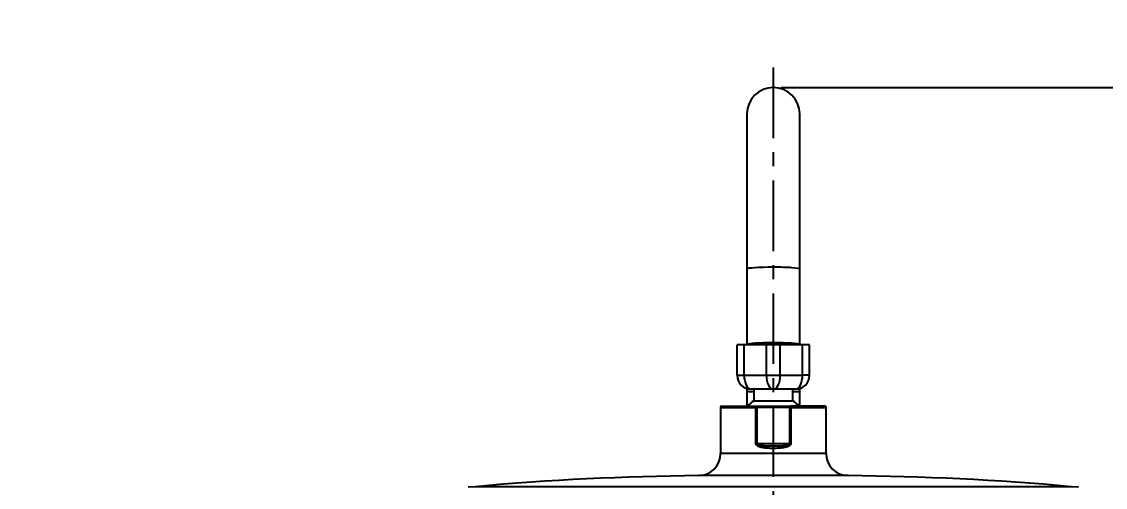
# Model space of a CAD drawing. Header units: millimetres. Extents: x 6110 to 6704, y -2661 to -1821.
# Drawn here: x 6256.8 to 6354.3, y -2063.3 to -2021.5 of the extents above; entities that cross this region are included whole.
import ezdxf

# ---------------------------------------------------------------- set-up
doc = ezdxf.new("R2010")
doc.units = ezdxf.units.MM
doc.header["$LTSCALE"] = 0.1
doc.linetypes.add('CENTERX2', pattern=[101.6, 63.5, -12.7, 12.7, -12.7])
doc.linetypes.add('HIDDEN2', pattern=[4.7625, 3.175, -1.5875])
doc.layers.add('1', color=4, linetype='HIDDEN2', lineweight=13)
doc.layers.add('DIM', color=3, linetype='Continuous', lineweight=9)
doc.layers.add('CENTER', color=1, linetype='CENTERX2')
doc.styles.get("Standard").update_dxf_attribs({"font": 'arial.ttf'})
doc.dimstyles.new('ISO-25', dxfattribs={"dimtxt": 2.5, "dimasz": 2.5, "dimexe": 1.25, "dimexo": 0.625, "dimtad": 1, "dimlfac": 5, "dimtxsty": 'Standard', "dimcen": 2.5, "dimadec": 0, "dimazin": 0, "dimtfac": 1, "dimtmove": 0, "dimatfit": 3, "dimfxl": 0, "dimarcsym": 0})

# ---------------------------------------------------------------- blocks, each defined once
blk = doc.blocks.new('*D85')
at = {"layer": 'Defpoints', "color": 0}
for p in [(6324.46, -2027.378), (6392.692, -2027.378), (6311.704, -2532.542)]:
    blk.add_point(p, dxfattribs=at)
at = {"layer": 'DIM', "color": 0, "lineweight": -2}
for p, q in [((6325.085, -2027.378), (6393.942, -2027.378)), ((6392.692, -2527.542), (6392.692, -2032.378)), ((6312.329, -2532.542), (6393.942, -2532.542))]:
    blk.add_line(p, q, dxfattribs=at)
at = {"layer": 'DIM', "color": 0}
for points in [[(6391.858, -2032.378), (6393.525, -2032.378), (6392.692, -2027.378)], [(6391.858, -2527.542), (6393.525, -2527.542), (6392.692, -2532.542)]]:
    blk.add_solid(points, dxfattribs=at)
at = {"layer": 'DIM', "color": 0, "insert": (6389.062, -2279.96), "char_height": 5, "attachment_point": 5, "rotation": 90}
blk.add_mtext('2020,7', dxfattribs=at)
blk = doc.blocks.new('*D93')
at = {"layer": 'Defpoints', "color": 0}
for p in [(6325.085, -2027.378), (6402.037, -2595.98), (6423.82, -2595.98)]:
    blk.add_point(p, dxfattribs=at)
at = {"layer": 'DIM', "color": 0, "lineweight": -2}
for p, q in [((6325.71, -2027.378), (6425.07, -2027.378)), ((6423.82, -2032.378), (6423.82, -2590.98)), ((6402.662, -2595.98), (6425.07, -2595.98))]:
    blk.add_line(p, q, dxfattribs=at)
at = {"layer": 'DIM', "color": 0}
for points in [[(6422.987, -2032.378), (6424.654, -2032.378), (6423.82, -2027.378)], [(6422.987, -2590.98), (6424.654, -2590.98), (6423.82, -2595.98)]]:
    blk.add_solid(points, dxfattribs=at)
at = {"layer": 'DIM', "color": 0, "insert": (6420.19, -2311.679), "char_height": 5, "attachment_point": 5, "rotation": 90}
blk.add_mtext('2274,4', dxfattribs=at)

msp = doc.modelspace()

# ---------------------------------------------------------------- hatches: boundary and pattern name
at = {"layer": 'DIM'}
h = msp.add_hatch(dxfattribs=at)
h.set_pattern_fill('ANSI31', color=2)
edge = h.paths.add_edge_path()
edge.add_line((6619.617, -2595.98), (6619.617, -1962.206))
edge.add_line((6634.617, -1966.11), (6619.617, -1966.11))
edge.add_line((6634.617, -2610.98), (6634.617, -1966.11))
edge.add_line((6634.617, -2610.98), (6184.457, -2610.98))
edge.add_line((6619.617, -2595.98), (6184.457, -2595.98))
edge.add_line((6184.457, -2610.98), (6184.457, -2595.98))

# ---------------------------------------------------------------- linework, layer by layer
at = {"layer": '1', "color": 7, "linetype": 'Continuous', "lineweight": -3}
for p, q in [((6322.025, -2029.752), (6322.025, -2043.706)), ((6326.775, -2043.706), (6326.775, -2029.752)), ((6322.025, -2043.706), (6322.025, -2050.504)), ((6326.775, -2050.504), (6326.775, -2043.706)), ((6321.775, -2050.51), (6321.15, -2050.51)), ((6321.15, -2053.26), (6321.15, -2050.51)), ((6323.775, -2050.51), (6321.775, -2050.51)), ((6321.775, -2053.26), (6321.775, -2050.51)), ((6322.031, -2050.498), (6322.019, -2050.51)), ((6323.775, -2053.26), (6323.775, -2050.51)), ((6325.025, -2050.51), (6323.775, -2050.51)), ((6327.025, -2050.51), (6325.025, -2050.51)), ((6325.025, -2053.26), (6325.025, -2050.51)), ((6326.781, -2050.51), (6326.769, -2050.498)), ((6327.65, -2050.51), (6327.025, -2050.51)), ((6327.025, -2053.26), (6327.025, -2050.51)), ((6327.65, -2053.26), (6327.65, -2050.51)), ((6321.15, -2053.26), (6321.775, -2053.26)), ((6321.775, -2053.26), (6323.775, -2053.26)), ((6323.775, -2053.26), (6325.025, -2053.26)), ((6325.025, -2053.26), (6327.025, -2053.26)), ((6327.65, -2053.26), (6327.025, -2053.26)), ((6322.025, -2054.453), (6322.025, -2056.031)), ((6322.65, -2054.752), (6322.025, -2054.752)), ((6324.4, -2054.51), (6322.4, -2054.51)), ((6322.65, -2054.51), (6322.65, -2055.557)), ((6326.4, -2054.51), (6324.4, -2054.51)), ((6326.15, -2055.557), (6326.15, -2054.51)), ((6326.775, -2054.752), (6326.15, -2054.752)), ((6326.775, -2056.031), (6326.775, -2054.453)), ((6322.65, -2055.557), (6326.15, -2055.557)), ((6319.65, -2056.155), (6319.65, -2060.291)), ((6319.65, -2056.155), (6322.823, -2056.155)), ((6319.775, -2056.03), (6322.864, -2056.03)), ((6322.906, -2056.155), (6322.823, -2056.155)), ((6322.823, -2059.405), (6322.823, -2056.155)), ((6322.864, -2056.03), (6322.906, -2056.03)), ((6322.906, -2056.03), (6325.894, -2056.03)), ((6322.906, -2056.155), (6322.906, -2056.03)), ((6325.894, -2056.155), (6322.906, -2056.155)), ((6322.906, -2056.155), (6322.906, -2059.405)), ((6325.894, -2056.155), (6325.894, -2056.03)), ((6325.894, -2056.03), (6325.936, -2056.03)), ((6325.977, -2056.155), (6325.894, -2056.155)), ((6325.894, -2059.405), (6325.894, -2056.155)), ((6329.025, -2056.03), (6325.936, -2056.03)), ((6325.977, -2056.155), (6329.15, -2056.155)), ((6325.977, -2056.155), (6325.977, -2059.405)), ((6329.15, -2060.291), (6329.15, -2056.155)), ((6322.906, -2059.405), (6322.823, -2059.405)), ((6322.906, -2059.405), (6325.894, -2059.405)), ((6325.894, -2059.405), (6325.977, -2059.405)), ((6329.15, -2060.291), (6319.65, -2060.291)), ((6331.131, -2062.291), (6317.669, -2062.291)), ((6297.593, -2063.286), (6296.958, -2063.343)), ((6351.207, -2063.286), (6297.593, -2063.286)), ((6351.842, -2063.343), (6351.207, -2063.286))]:
    msp.add_line(p, q, dxfattribs=at)
for centre, radius, start, end in [((6324.4, -2029.752), 2.375, 90, 179.99999), ((6324.4, -2029.752), 2.375, 0.00001, 90), ((6322.4, -2053.26), 1.25, 180, 270), ((6326.4, -2053.26), 1.25, 270, 0), ((6324.4, -2058.146), 3.125, 124.0558, 137.3812), ((6324.4, -2058.146), 3.125, 42.61812, 55.9442), ((6319.775, -2056.155), 0.125, 90, 180), ((6329.025, -2056.155), 0.125, 0, 90), ((6317.65, -2060.291), 2, 270.53484, 0), ((6331.15, -2060.291), 2, 180, 269.46516), ((6320.002, -2312.28), 250, 90.53484, 95.14276), ((6328.798, -2312.28), 250, 84.85724, 89.46516)]:
    msp.add_arc(centre, radius, start, end, dxfattribs=at)
for centre, major_axis, ratio, start_param, end_param in [((6324.4, -2043.706), (-2.375, 0), 0.069756, 4.712389, 6.283185), ((6324.4, -2043.706), (-2.375, 0), 0.069756, 3.141591, 4.712389), ((6324.4, -2050.51), (2.375, 0), 0.069756, 0.069999, 3.071595), ((6324.4, -2050.634), (2.5, 0), 0.069756, 0.796707, 2.344876), ((6322.4, -2053.26), (0, -1.25), 0.5, 4.712389, 6.283185), ((6324.4, -2053.26), (0, -1.25), 0.5, 4.712389, 6.283185), ((6324.4, -2053.26), (0, -1.25), 0.5, 0, 1.570796), ((6326.4, -2053.26), (0, -1.25), 0.5, 0, 1.570796), ((6322.864, -2056.155), (0, -0.125), 0.332029, 3.141593, 4.712389), ((6325.936, -2056.155), (0, 0.125), 0.332029, 4.712389, 6.283185)]:
    msp.add_ellipse(centre, major_axis=major_axis, ratio=ratio, start_param=start_param, end_param=end_param, dxfattribs=at)
for points, knots in [([(6325.977, -2059.405), (6325.977, -2059.406), (6325.977, -2059.408), (6325.977, -2059.411), (6325.977, -2059.414), (6325.977, -2059.417), (6325.976, -2059.42), (6325.976, -2059.423), (6325.976, -2059.426), (6325.975, -2059.428), (6325.975, -2059.431), (6325.974, -2059.434), (6325.974, -2059.437), (6325.973, -2059.44), (6325.973, -2059.443), (6325.972, -2059.446), (6325.971, -2059.449), (6325.97, -2059.452), (6325.969, -2059.455), (6325.968, -2059.458), (6325.967, -2059.461), (6325.966, -2059.464), (6325.965, -2059.467), (6325.964, -2059.47), (6325.963, -2059.473), (6325.962, -2059.475), (6325.961, -2059.478), (6325.959, -2059.481), (6325.958, -2059.484), (6325.956, -2059.487), (6325.955, -2059.49), (6325.953, -2059.493), (6325.952, -2059.496), (6325.95, -2059.499), (6325.948, -2059.501), (6325.946, -2059.504), (6325.941, -2059.513), (6325.93, -2059.528), (6325.913, -2059.549), (6325.893, -2059.568), (6325.866, -2059.591), (6325.831, -2059.615), (6325.787, -2059.641), (6325.737, -2059.666), (6325.69, -2059.686), (6325.645, -2059.702), (6325.606, -2059.715), (6325.565, -2059.727), (6325.523, -2059.739), (6325.462, -2059.754), (6325.377, -2059.771), (6325.238, -2059.794), (6325.057, -2059.816), (6324.844, -2059.831), (6324.623, -2059.839), (6324.424, -2059.841), (6324.246, -2059.84), (6324.1, -2059.837), (6323.956, -2059.83), (6323.813, -2059.821), (6323.669, -2059.807), (6323.539, -2059.79), (6323.423, -2059.771), (6323.328, -2059.752), (6323.248, -2059.732), (6323.18, -2059.711), (6323.125, -2059.691), (6323.081, -2059.674), (6323.049, -2059.659), (6323.02, -2059.645), (6322.994, -2059.631), (6322.971, -2059.617), (6322.95, -2059.602), (6322.93, -2059.587), (6322.911, -2059.572), (6322.895, -2059.556), (6322.88, -2059.54), (6322.866, -2059.524), (6322.857, -2059.511), (6322.851, -2059.501), (6322.848, -2059.495), (6322.845, -2059.489), (6322.842, -2059.483), (6322.839, -2059.477), (6322.836, -2059.471), (6322.834, -2059.465), (6322.832, -2059.459), (6322.83, -2059.453), (6322.828, -2059.447), (6322.827, -2059.441), (6322.826, -2059.435), (6322.825, -2059.429), (6322.824, -2059.423), (6322.823, -2059.417), (6322.823, -2059.411), (6322.823, -2059.407), (6322.823, -2059.405)], [0, 0, 0, 0, 0.000849, 0.001698, 0.002546, 0.003395, 0.004243, 0.005093, 0.005943, 0.006794, 0.007647, 0.008501, 0.009358, 0.010216, 0.011078, 0.011942, 0.01281, 0.013681, 0.014556, 0.015435, 0.016318, 0.017206, 0.018098, 0.018996, 0.019899, 0.020807, 0.021722, 0.022642, 0.023569, 0.024502, 0.025442, 0.026389, 0.027343, 0.028304, 0.029273, 0.03025, 0.031235, 0.038606, 0.046341, 0.054497, 0.063123, 0.077044, 0.092092, 0.108357, 0.125908, 0.137722, 0.149873, 0.162368, 0.175218, 0.18843, 0.217791, 0.250742, 0.310802, 0.375152, 0.434247, 0.500126, 0.544799, 0.586382, 0.624888, 0.668171, 0.709595, 0.749195, 0.782228, 0.811639, 0.83352, 0.85441, 0.874351, 0.885515, 0.895946, 0.905656, 0.913826, 0.92176, 0.929474, 0.936982, 0.943936, 0.950578, 0.956931, 0.963023, 0.968886, 0.970892, 0.972867, 0.974811, 0.976726, 0.978614, 0.980478, 0.982319, 0.98414, 0.985943, 0.98773, 0.989503, 0.991265, 0.993019, 0.994767, 0.996511, 0.998255, 1, 1, 1, 1]), ([(6322.906, -2059.405), (6322.906, -2059.405), (6322.906, -2059.406), (6322.906, -2059.408), (6322.906, -2059.41), (6322.906, -2059.412), (6322.907, -2059.414), (6322.907, -2059.415), (6322.907, -2059.417), (6322.908, -2059.419), (6322.909, -2059.421), (6322.909, -2059.422), (6322.91, -2059.424), (6322.911, -2059.426), (6322.912, -2059.427), (6322.912, -2059.429), (6322.913, -2059.431), (6322.914, -2059.433), (6322.916, -2059.434), (6322.917, -2059.436), (6322.918, -2059.438), (6322.919, -2059.44), (6322.921, -2059.441), (6322.922, -2059.443), (6322.924, -2059.445), (6322.925, -2059.446), (6322.927, -2059.448), (6322.929, -2059.45), (6322.931, -2059.451), (6322.933, -2059.453), (6322.934, -2059.455), (6322.936, -2059.456), (6322.939, -2059.458), (6322.941, -2059.46), (6322.943, -2059.461), (6322.945, -2059.463), (6322.948, -2059.465), (6322.95, -2059.466), (6322.952, -2059.468), (6322.955, -2059.47), (6322.958, -2059.471), (6322.96, -2059.473), (6322.963, -2059.474), (6322.966, -2059.476), (6322.969, -2059.478), (6322.972, -2059.479), (6322.975, -2059.481), (6322.978, -2059.482), (6322.981, -2059.484), (6322.984, -2059.486), (6322.988, -2059.487), (6322.991, -2059.489), (6322.994, -2059.49), (6322.998, -2059.492), (6323.002, -2059.493), (6323.005, -2059.495), (6323.009, -2059.497), (6323.013, -2059.498), (6323.017, -2059.5), (6323.02, -2059.501), (6323.024, -2059.503), (6323.029, -2059.504), (6323.033, -2059.506), (6323.037, -2059.507), (6323.041, -2059.509), (6323.045, -2059.51), (6323.05, -2059.512), (6323.063, -2059.516), (6323.087, -2059.523), (6323.122, -2059.532), (6323.159, -2059.541), (6323.199, -2059.549), (6323.255, -2059.56), (6323.329, -2059.571), (6323.421, -2059.582), (6323.521, -2059.592), (6323.638, -2059.601), (6323.773, -2059.609), (6323.924, -2059.616), (6324.079, -2059.62), (6324.238, -2059.622), (6324.413, -2059.623), (6324.601, -2059.622), (6324.798, -2059.618), (6324.988, -2059.611), (6325.149, -2059.602), (6325.279, -2059.592), (6325.378, -2059.583), (6325.47, -2059.571), (6325.547, -2059.559), (6325.61, -2059.548), (6325.659, -2059.537), (6325.704, -2059.526), (6325.735, -2059.517), (6325.754, -2059.51), (6325.762, -2059.508), (6325.77, -2059.505), (6325.777, -2059.502), (6325.785, -2059.499), (6325.792, -2059.496), (6325.799, -2059.493), (6325.805, -2059.49), (6325.812, -2059.487), (6325.818, -2059.484), (6325.824, -2059.481), (6325.83, -2059.478), (6325.835, -2059.475), (6325.84, -2059.472), (6325.845, -2059.469), (6325.85, -2059.466), (6325.855, -2059.463), (6325.859, -2059.46), (6325.863, -2059.457), (6325.867, -2059.454), (6325.87, -2059.45), (6325.873, -2059.447), (6325.877, -2059.444), (6325.879, -2059.441), (6325.882, -2059.438), (6325.884, -2059.434), (6325.886, -2059.431), (6325.888, -2059.428), (6325.89, -2059.425), (6325.891, -2059.421), (6325.892, -2059.418), (6325.893, -2059.415), (6325.894, -2059.411), (6325.894, -2059.408), (6325.894, -2059.406), (6325.894, -2059.405)], [0, 0, 0, 0, 0.000569, 0.001137, 0.001707, 0.002279, 0.002853, 0.003431, 0.004013, 0.0046, 0.005193, 0.005792, 0.006399, 0.007014, 0.007638, 0.008271, 0.008914, 0.009568, 0.010232, 0.010909, 0.011597, 0.012298, 0.013012, 0.013739, 0.014481, 0.015237, 0.016007, 0.016792, 0.017593, 0.018409, 0.019241, 0.020089, 0.020954, 0.021835, 0.022733, 0.023649, 0.024581, 0.025531, 0.026499, 0.027484, 0.028488, 0.02951, 0.03055, 0.031608, 0.032685, 0.033781, 0.034895, 0.036029, 0.037181, 0.038353, 0.039544, 0.040754, 0.041984, 0.043233, 0.044501, 0.04579, 0.047098, 0.048426, 0.049773, 0.051141, 0.052529, 0.053936, 0.055364, 0.056812, 0.05828, 0.059769, 0.061277, 0.062806, 0.073645, 0.085306, 0.097799, 0.111132, 0.125313, 0.153375, 0.183542, 0.215834, 0.250272, 0.297787, 0.346486, 0.396394, 0.447536, 0.499935, 0.56524, 0.628603, 0.69007, 0.749691, 0.784087, 0.81635, 0.846496, 0.87455, 0.892142, 0.90842, 0.923396, 0.93709, 0.939962, 0.942761, 0.945488, 0.948144, 0.950728, 0.953242, 0.955685, 0.958058, 0.960361, 0.962596, 0.964762, 0.966861, 0.968893, 0.970859, 0.972761, 0.974598, 0.976372, 0.978084, 0.979737, 0.981331, 0.982867, 0.984349, 0.985779, 0.987157, 0.988488, 0.989775, 0.99102, 0.992227, 0.993401, 0.994545, 0.995664, 0.996764, 0.99785, 0.998927, 1, 1, 1, 1])]:
    msp.add_open_spline(points, degree=3, knots=knots, dxfattribs=at)
at = {"layer": 'CENTER'}
msp.add_line((6324.4, -2025.574), (6324.4, -2161.041), dxfattribs=at)

# ---------------------------------------------------------------- dimensions: what is measured, and where the dimension line sits
at = {"layer": 'DIM'}
for base, p1, p2, picture, middle in [((6392.692, -2027.378), (6311.704, -2532.542), (6324.46, -2027.378), '*D85', (6389.062, -2279.96)), ((6423.82, -2595.98), (6325.085, -2027.378), (6402.037, -2595.98), '*D93', (6420.19, -2311.679))]:
    dim = msp.add_linear_dim(base=base, p1=p1, p2=p2, angle=90, dimstyle='ISO-25', override={"dimtxt": 5, "dimasz": 5, "dimdec": 1, "dimlfac": 4, "dimadec": 1, "dimtdec": 1, "dimfxl": 1.25, "dimtfill": 1}, dxfattribs=at)
    dim.commit()
    dim.dimension.update_dxf_attribs({"geometry": picture, "text_midpoint": middle})

doc.saveas('drawing.dxf')
